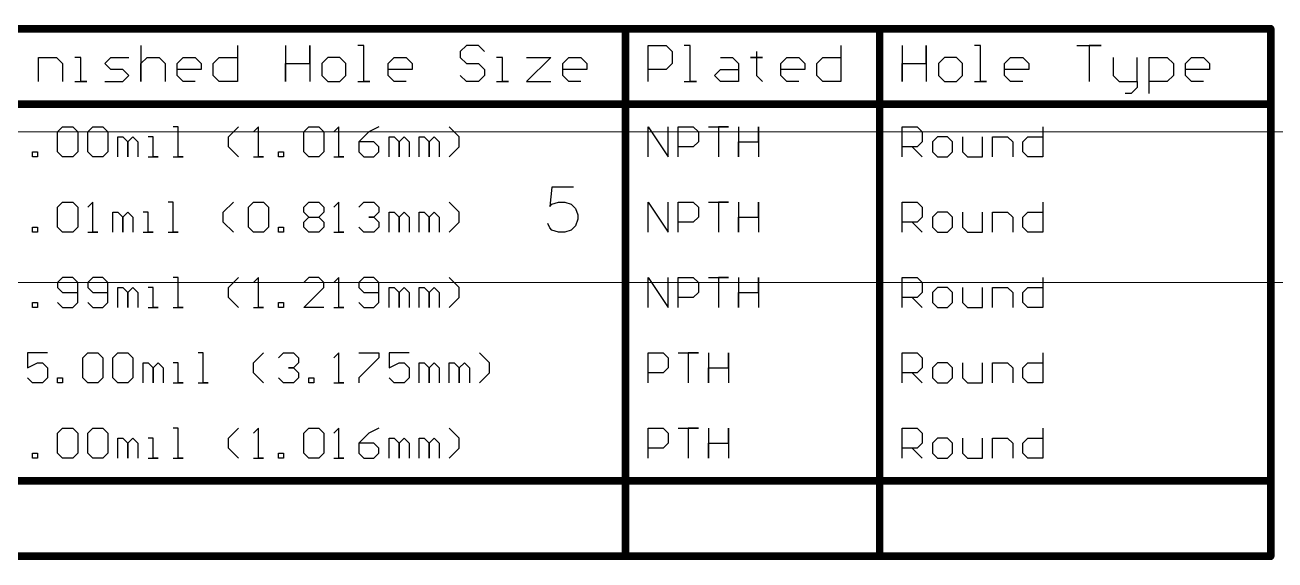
# Model space of a CAD drawing. Header units: millimetres. Extents: x 1.5 to 17.5, y 1 to 11.2.
# Drawn here: x 12.439 to 14.928, y 10.147 to 11.213 of the extents above; entities that cross this region are included whole.
import ezdxf

# ---------------------------------------------------------------- set-up
doc = ezdxf.new("R2010")
doc.units = ezdxf.units.MM
doc.header["$MEASUREMENT"] = 0
doc.layers.add('DrillDrawing', color=1, linetype='Continuous')
doc.layers.add('Mechanical16', color=56, linetype='Continuous')

msp = doc.modelspace()

# ---------------------------------------------------------------- linework, layer by layer
at = {"layer": 'DrillDrawing'}
for p, q in [((12.6703, 11.172), (12.6703, 11.1)), ((12.8622, 11.172), (12.8622, 11.1)), ((12.9582, 11.172), (12.9582, 11.1)), ((13.0062, 11.136), (13.0062, 11.172)), ((13.0062, 11.172), (13.0062, 11.1)), ((13.1141, 11.172), (13.1021, 11.172)), ((13.1141, 11.1), (13.1141, 11.172)), ((13.3181, 11.172), (13.3061, 11.16)), ((13.3061, 11.16), (13.3061, 11.148)), ((13.3421, 11.172), (13.3181, 11.172)), ((13.3541, 11.16), (13.3421, 11.172)), ((13.68, 11.1), (13.68, 11.172)), ((13.68, 11.172), (13.716, 11.172)), ((13.716, 11.172), (13.728, 11.16)), ((13.728, 11.16), (13.728, 11.136)), ((13.764, 11.172), (13.752, 11.172)), ((13.764, 11.1), (13.764, 11.172)), ((13.8959, 11.16), (13.8959, 11.148)), ((14.0639, 11.172), (14.0639, 11.1)), ((14.1859, 11.172), (14.1859, 11.1)), ((14.2339, 11.136), (14.2339, 11.172)), ((14.2339, 11.172), (14.2339, 11.1)), ((14.3418, 11.172), (14.3298, 11.172)), ((14.3418, 11.1), (14.3418, 11.172)), ((14.5338, 11.172), (14.5817, 11.172)), ((14.5817, 11.172), (14.5578, 11.172)), ((14.5578, 11.172), (14.5578, 11.1)), ((12.4664, 11.1), (12.4664, 11.148)), ((12.4664, 11.148), (12.5023, 11.148)), ((12.5023, 11.148), (12.5143, 11.136)), ((12.5143, 11.136), (12.5143, 11.1)), ((12.5503, 11.148), (12.5383, 11.148)), ((12.5503, 11.1), (12.5503, 11.148)), ((12.5983, 11.136), (12.6103, 11.148)), ((12.6103, 11.124), (12.5983, 11.136)), ((12.6103, 11.148), (12.6463, 11.148)), ((12.6703, 11.136), (12.6823, 11.148)), ((12.6703, 11.1), (12.6703, 11.136)), ((12.6823, 11.148), (12.7063, 11.148)), ((12.7063, 11.148), (12.7183, 11.136)), ((12.7183, 11.136), (12.7183, 11.1)), ((12.7423, 11.136), (12.7543, 11.148)), ((12.7423, 11.112), (12.7423, 11.136)), ((12.7543, 11.148), (12.7783, 11.148)), ((12.7783, 11.148), (12.7902, 11.136)), ((12.7902, 11.136), (12.7902, 11.124)), ((12.8142, 11.136), (12.8262, 11.148)), ((12.8142, 11.112), (12.8142, 11.136)), ((12.8262, 11.148), (12.8622, 11.148)), ((12.9582, 11.1), (12.9582, 11.136)), ((12.9582, 11.136), (13.0062, 11.136)), ((13.0422, 11.148), (13.0302, 11.136)), ((13.0302, 11.136), (13.0302, 11.112)), ((13.0662, 11.148), (13.0422, 11.148)), ((13.0782, 11.136), (13.0662, 11.148)), ((13.0782, 11.112), (13.0782, 11.136)), ((13.1621, 11.136), (13.1741, 11.148)), ((13.1621, 11.112), (13.1621, 11.136)), ((13.1741, 11.148), (13.1981, 11.148)), ((13.1981, 11.148), (13.2101, 11.136)), ((13.2101, 11.136), (13.2101, 11.124)), ((13.3061, 11.148), (13.3181, 11.136)), ((13.3181, 11.136), (13.3421, 11.136)), ((13.3421, 11.136), (13.3541, 11.124)), ((13.3901, 11.148), (13.3781, 11.148)), ((13.3901, 11.1), (13.3901, 11.148)), ((13.438, 11.148), (13.486, 11.148)), ((13.486, 11.148), (13.438, 11.1)), ((13.51, 11.136), (13.522, 11.148)), ((13.51, 11.112), (13.51, 11.136)), ((13.522, 11.148), (13.546, 11.148)), ((13.546, 11.148), (13.558, 11.136)), ((13.558, 11.136), (13.558, 11.124)), ((13.728, 11.136), (13.716, 11.124)), ((13.824, 11.148), (13.8479, 11.148)), ((13.8479, 11.148), (13.8599, 11.136)), ((13.8599, 11.136), (13.8599, 11.1)), ((13.8959, 11.148), (13.8839, 11.148)), ((13.8839, 11.148), (13.9079, 11.148)), ((13.9079, 11.148), (13.8959, 11.148)), ((13.8959, 11.148), (13.8959, 11.112)), ((13.9439, 11.136), (13.9559, 11.148)), ((13.9439, 11.112), (13.9439, 11.136)), ((13.9559, 11.148), (13.9799, 11.148)), ((13.9799, 11.148), (13.9919, 11.136)), ((13.9919, 11.136), (13.9919, 11.124)), ((14.0159, 11.136), (14.0279, 11.148)), ((14.0159, 11.112), (14.0159, 11.136)), ((14.0279, 11.148), (14.0639, 11.148)), ((14.1859, 11.1), (14.1859, 11.136)), ((14.1859, 11.136), (14.2339, 11.136)), ((14.2698, 11.148), (14.2579, 11.136)), ((14.2579, 11.136), (14.2579, 11.112)), ((14.2938, 11.148), (14.2698, 11.148)), ((14.3058, 11.136), (14.2938, 11.148)), ((14.3058, 11.112), (14.3058, 11.136)), ((14.3898, 11.136), (14.4018, 11.148)), ((14.3898, 11.112), (14.3898, 11.136)), ((14.4018, 11.148), (14.4258, 11.148)), ((14.4258, 11.148), (14.4378, 11.136)), ((14.4378, 11.136), (14.4378, 11.124)), ((14.6057, 11.148), (14.6057, 11.112)), ((14.6537, 11.1), (14.6537, 11.148)), ((14.6777, 11.076), (14.6777, 11.148)), ((14.6777, 11.148), (14.7137, 11.148)), ((14.7137, 11.148), (14.7257, 11.136)), ((14.7257, 11.136), (14.7257, 11.112)), ((14.7497, 11.136), (14.7617, 11.148)), ((14.7497, 11.112), (14.7497, 11.136)), ((14.7617, 11.148), (14.7857, 11.148)), ((14.7857, 11.148), (14.7977, 11.136)), ((14.7977, 11.136), (14.7977, 11.124)), ((12.5383, 11.1), (12.5623, 11.1)), ((12.5623, 11.1), (12.5503, 11.1)), ((12.5983, 11.1), (12.6343, 11.1)), ((12.6343, 11.124), (12.6103, 11.124)), ((12.6463, 11.112), (12.6343, 11.124)), ((12.6343, 11.1), (12.6463, 11.112)), ((12.7902, 11.124), (12.7423, 11.124)), ((12.7543, 11.1), (12.7423, 11.112)), ((12.7783, 11.1), (12.7543, 11.1)), ((12.8262, 11.1), (12.8142, 11.112)), ((12.8622, 11.1), (12.8262, 11.1)), ((13.0302, 11.112), (13.0422, 11.1)), ((13.0422, 11.1), (13.0662, 11.1)), ((13.0662, 11.1), (13.0782, 11.112)), ((13.1021, 11.1), (13.1261, 11.1)), ((13.1261, 11.1), (13.1141, 11.1)), ((13.2101, 11.124), (13.1621, 11.124)), ((13.1741, 11.1), (13.1621, 11.112)), ((13.1981, 11.1), (13.1741, 11.1)), ((13.3181, 11.1), (13.3061, 11.112)), ((13.3421, 11.1), (13.3181, 11.1)), ((13.3541, 11.112), (13.3421, 11.1)), ((13.3541, 11.124), (13.3541, 11.112)), ((13.3781, 11.1), (13.4021, 11.1)), ((13.4021, 11.1), (13.3901, 11.1)), ((13.438, 11.1), (13.486, 11.1)), ((13.558, 11.124), (13.51, 11.124)), ((13.522, 11.1), (13.51, 11.112)), ((13.546, 11.1), (13.522, 11.1)), ((13.716, 11.124), (13.68, 11.124)), ((13.752, 11.1), (13.776, 11.1)), ((13.776, 11.1), (13.764, 11.1)), ((13.812, 11.112), (13.824, 11.124)), ((13.824, 11.1), (13.812, 11.112)), ((13.824, 11.124), (13.8599, 11.124)), ((13.8599, 11.1), (13.824, 11.1)), ((13.8959, 11.112), (13.9079, 11.1)), ((13.9919, 11.124), (13.9439, 11.124)), ((13.9559, 11.1), (13.9439, 11.112)), ((13.9799, 11.1), (13.9559, 11.1)), ((14.0279, 11.1), (14.0159, 11.112)), ((14.0639, 11.1), (14.0279, 11.1)), ((14.2579, 11.112), (14.2698, 11.1)), ((14.2698, 11.1), (14.2938, 11.1)), ((14.2938, 11.1), (14.3058, 11.112)), ((14.3298, 11.1), (14.3538, 11.1)), ((14.3538, 11.1), (14.3418, 11.1)), ((14.4378, 11.124), (14.3898, 11.124)), ((14.4018, 11.1), (14.3898, 11.112)), ((14.4258, 11.1), (14.4018, 11.1)), ((14.6057, 11.112), (14.6177, 11.1)), ((14.6177, 11.1), (14.6537, 11.1)), ((14.6537, 11.1), (14.6537, 11.088)), ((14.7137, 11.1), (14.6777, 11.1)), ((14.7257, 11.112), (14.7137, 11.1)), ((14.7977, 11.124), (14.7497, 11.124)), ((14.7617, 11.1), (14.7497, 11.112)), ((14.7857, 11.1), (14.7617, 11.1)), ((14.6417, 11.076), (14.6297, 11.076)), ((14.6537, 11.088), (14.6417, 11.076)), ((12.5043, 11), (12.5143, 11.01)), ((12.5143, 11.01), (12.5343, 11.01)), ((12.5343, 11.01), (12.5443, 11)), ((12.5643, 11), (12.5743, 11.01)), ((12.5743, 11.01), (12.5943, 11.01)), ((12.5943, 11.01), (12.6043, 11)), ((12.7443, 11.01), (12.7343, 11.01)), ((12.7443, 10.95), (12.7443, 11.01)), ((12.8442, 10.99), (12.8642, 11.01)), ((12.9042, 11.01), (12.8942, 11)), ((12.9042, 10.95), (12.9042, 11.01)), ((12.9942, 11), (13.0042, 11.01)), ((13.0042, 11.01), (13.0242, 11.01)), ((13.0242, 11.01), (13.0342, 11)), ((13.0642, 11.01), (13.0542, 11)), ((13.0642, 10.95), (13.0642, 11.01)), ((13.1441, 11.01), (13.1241, 11)), ((13.3041, 10.99), (13.2841, 11.01)), ((13.68, 10.95), (13.68, 11.01)), ((13.68, 11.01), (13.72, 10.95)), ((13.72, 10.95), (13.72, 11.01)), ((13.74, 10.95), (13.74, 11.01)), ((13.74, 11.01), (13.77, 11.01)), ((13.77, 11.01), (13.78, 11)), ((13.8, 11.01), (13.8399, 11.01)), ((13.8399, 11.01), (13.82, 11.01)), ((13.82, 11.01), (13.82, 10.95)), ((13.8599, 11.01), (13.8599, 10.95)), ((13.8999, 10.98), (13.8999, 11.01)), ((13.8999, 11.01), (13.8999, 10.95)), ((14.1859, 10.95), (14.1859, 11.01)), ((14.1859, 11.01), (14.2159, 11.01)), ((14.2159, 11.01), (14.2259, 11)), ((14.4658, 11.01), (14.4658, 10.95)), ((12.5043, 10.96), (12.5043, 11)), ((12.5443, 11), (12.5443, 10.96)), ((12.5643, 10.96), (12.5643, 11)), ((12.6043, 11), (12.6043, 10.96)), ((12.6243, 10.95), (12.6243, 10.99)), ((12.6243, 10.99), (12.6343, 10.99)), ((12.6343, 10.99), (12.6443, 10.98)), ((12.6443, 10.98), (12.6543, 10.99)), ((12.6443, 10.98), (12.6443, 10.95)), ((12.6443, 10.95), (12.6443, 10.98)), ((12.6543, 10.99), (12.6643, 10.98)), ((12.6643, 10.98), (12.6643, 10.95)), ((12.6943, 10.99), (12.6843, 10.99)), ((12.6943, 10.95), (12.6943, 10.99)), ((12.8442, 10.97), (12.8442, 10.99)), ((12.9942, 10.96), (12.9942, 11)), ((13.0342, 11), (13.0342, 10.96)), ((13.1241, 11), (13.1041, 10.98)), ((13.1041, 10.98), (13.1041, 10.96)), ((13.1341, 10.98), (13.1041, 10.98)), ((13.1441, 10.97), (13.1341, 10.98)), ((13.1641, 10.95), (13.1641, 10.99)), ((13.1641, 10.99), (13.1741, 10.99)), ((13.1741, 10.99), (13.1841, 10.98)), ((13.1841, 10.98), (13.1941, 10.99)), ((13.1841, 10.98), (13.1841, 10.95)), ((13.1841, 10.95), (13.1841, 10.98)), ((13.1941, 10.99), (13.2041, 10.98)), ((13.2041, 10.98), (13.2041, 10.95)), ((13.2241, 10.95), (13.2241, 10.99)), ((13.2241, 10.99), (13.2341, 10.99)), ((13.2341, 10.99), (13.2441, 10.98)), ((13.2441, 10.98), (13.2541, 10.99)), ((13.2441, 10.98), (13.2441, 10.95)), ((13.2441, 10.95), (13.2441, 10.98)), ((13.2541, 10.99), (13.2641, 10.98)), ((13.2641, 10.98), (13.2641, 10.95)), ((13.3041, 10.97), (13.3041, 10.99)), ((13.78, 10.98), (13.77, 10.97)), ((13.78, 11), (13.78, 10.98)), ((13.8599, 10.95), (13.8599, 10.98)), ((13.8599, 10.98), (13.8999, 10.98)), ((14.2259, 10.98), (14.2159, 10.97)), ((14.2259, 11), (14.2259, 10.98)), ((14.2559, 10.99), (14.2459, 10.98)), ((14.2459, 10.98), (14.2459, 10.96)), ((14.2758, 10.99), (14.2559, 10.99)), ((14.2858, 10.98), (14.2758, 10.99)), ((14.2858, 10.96), (14.2858, 10.98)), ((14.3058, 10.99), (14.3058, 10.96)), ((14.3458, 10.95), (14.3458, 10.99)), ((14.3658, 10.95), (14.3658, 10.99)), ((14.3658, 10.99), (14.3958, 10.99)), ((14.3958, 10.99), (14.4058, 10.98)), ((14.4058, 10.98), (14.4058, 10.95)), ((14.4258, 10.98), (14.4358, 10.99)), ((14.4258, 10.96), (14.4258, 10.98)), ((14.4358, 10.99), (14.4658, 10.99)), ((12.4544, 10.95), (12.4544, 10.96)), ((12.4544, 10.96), (12.4644, 10.96)), ((12.4644, 10.96), (12.4644, 10.95)), ((12.5143, 10.95), (12.5043, 10.96)), ((12.5443, 10.96), (12.5343, 10.95)), ((12.5743, 10.95), (12.5643, 10.96)), ((12.6043, 10.96), (12.5943, 10.95)), ((12.8642, 10.95), (12.8442, 10.97)), ((12.9442, 10.95), (12.9442, 10.96)), ((12.9442, 10.96), (12.9542, 10.96)), ((12.9542, 10.96), (12.9542, 10.95)), ((13.0042, 10.95), (12.9942, 10.96)), ((13.0342, 10.96), (13.0242, 10.95)), ((13.1041, 10.96), (13.1141, 10.95)), ((13.1341, 10.95), (13.1441, 10.96)), ((13.1441, 10.96), (13.1441, 10.97)), ((13.2841, 10.95), (13.3041, 10.97)), ((13.77, 10.97), (13.74, 10.97)), ((14.2159, 10.97), (14.1859, 10.97)), ((14.2059, 10.97), (14.2259, 10.95)), ((14.2459, 10.96), (14.2559, 10.95)), ((14.2758, 10.95), (14.2858, 10.96)), ((14.3058, 10.96), (14.3158, 10.95)), ((14.4358, 10.95), (14.4258, 10.96)), ((12.4644, 10.95), (12.4544, 10.95)), ((12.5343, 10.95), (12.5143, 10.95)), ((12.5943, 10.95), (12.5743, 10.95)), ((12.6843, 10.95), (12.7043, 10.95)), ((12.7043, 10.95), (12.6943, 10.95)), ((12.7343, 10.95), (12.7543, 10.95)), ((12.7543, 10.95), (12.7443, 10.95)), ((12.8942, 10.95), (12.9142, 10.95)), ((12.9142, 10.95), (12.9042, 10.95)), ((12.9542, 10.95), (12.9442, 10.95)), ((13.0242, 10.95), (13.0042, 10.95)), ((13.0542, 10.95), (13.0742, 10.95)), ((13.0742, 10.95), (13.0642, 10.95)), ((13.1141, 10.95), (13.1341, 10.95)), ((14.2559, 10.95), (14.2758, 10.95)), ((14.3158, 10.95), (14.3458, 10.95)), ((14.4658, 10.95), (14.4358, 10.95)), ((12.5043, 10.85), (12.5143, 10.86)), ((12.5143, 10.86), (12.5343, 10.86)), ((12.5343, 10.86), (12.5443, 10.85)), ((12.5743, 10.86), (12.5643, 10.85)), ((12.5743, 10.8), (12.5743, 10.86)), ((12.7343, 10.86), (12.7243, 10.86)), ((12.7343, 10.8), (12.7343, 10.86)), ((12.8342, 10.84), (12.8542, 10.86)), ((12.8842, 10.85), (12.8942, 10.86)), ((12.8942, 10.86), (12.9142, 10.86)), ((12.9142, 10.86), (12.9242, 10.85)), ((12.9942, 10.85), (13.0042, 10.86)), ((13.0042, 10.86), (13.0242, 10.86)), ((13.0242, 10.86), (13.0342, 10.85)), ((13.0642, 10.86), (13.0542, 10.85)), ((13.0642, 10.8), (13.0642, 10.86)), ((13.1041, 10.85), (13.1141, 10.86)), ((13.1141, 10.86), (13.1341, 10.86)), ((13.1341, 10.86), (13.1441, 10.85)), ((13.3041, 10.84), (13.2841, 10.86)), ((13.68, 10.8), (13.68, 10.86)), ((13.68, 10.86), (13.72, 10.8)), ((13.72, 10.8), (13.72, 10.86)), ((13.74, 10.8), (13.74, 10.86)), ((13.74, 10.86), (13.77, 10.86)), ((13.77, 10.86), (13.78, 10.85)), ((13.8, 10.86), (13.8399, 10.86)), ((13.8399, 10.86), (13.82, 10.86)), ((13.82, 10.86), (13.82, 10.8)), ((13.8599, 10.86), (13.8599, 10.8)), ((13.8999, 10.83), (13.8999, 10.86)), ((13.8999, 10.86), (13.8999, 10.8)), ((14.1859, 10.8), (14.1859, 10.86)), ((14.1859, 10.86), (14.2159, 10.86)), ((14.2159, 10.86), (14.2259, 10.85)), ((14.4658, 10.86), (14.4658, 10.8)), ((12.5043, 10.81), (12.5043, 10.85)), ((12.5443, 10.85), (12.5443, 10.81)), ((12.6143, 10.8), (12.6143, 10.84)), ((12.6143, 10.84), (12.6243, 10.84)), ((12.6243, 10.84), (12.6343, 10.83)), ((12.6343, 10.83), (12.6443, 10.84)), ((12.6343, 10.83), (12.6343, 10.8)), ((12.6343, 10.8), (12.6343, 10.83)), ((12.6443, 10.84), (12.6543, 10.83)), ((12.6543, 10.83), (12.6543, 10.8)), ((12.6843, 10.84), (12.6743, 10.84)), ((12.6843, 10.8), (12.6843, 10.84)), ((12.8342, 10.82), (12.8342, 10.84)), ((12.8842, 10.81), (12.8842, 10.85)), ((12.9242, 10.85), (12.9242, 10.81)), ((12.9942, 10.84), (12.9942, 10.85)), ((13.0042, 10.83), (12.9942, 10.84)), ((12.9942, 10.82), (13.0042, 10.83)), ((13.0042, 10.83), (13.0242, 10.83)), ((13.0342, 10.84), (13.0242, 10.83)), ((13.0242, 10.83), (13.0342, 10.82)), ((13.0342, 10.85), (13.0342, 10.84)), ((13.1341, 10.83), (13.1241, 10.83)), ((13.1241, 10.83), (13.1341, 10.83)), ((13.1441, 10.84), (13.1341, 10.83)), ((13.1341, 10.83), (13.1441, 10.82)), ((13.1441, 10.85), (13.1441, 10.84)), ((13.1641, 10.8), (13.1641, 10.84)), ((13.1641, 10.84), (13.1741, 10.84)), ((13.1741, 10.84), (13.1841, 10.83)), ((13.1841, 10.83), (13.1941, 10.84)), ((13.1841, 10.83), (13.1841, 10.8)), ((13.1841, 10.8), (13.1841, 10.83)), ((13.1941, 10.84), (13.2041, 10.83)), ((13.2041, 10.83), (13.2041, 10.8)), ((13.2241, 10.8), (13.2241, 10.84)), ((13.2241, 10.84), (13.2341, 10.84)), ((13.2341, 10.84), (13.2441, 10.83)), ((13.2441, 10.83), (13.2541, 10.84)), ((13.2441, 10.83), (13.2441, 10.8)), ((13.2441, 10.8), (13.2441, 10.83)), ((13.2541, 10.84), (13.2641, 10.83)), ((13.2641, 10.83), (13.2641, 10.8)), ((13.3041, 10.82), (13.3041, 10.84)), ((13.78, 10.83), (13.77, 10.82)), ((13.78, 10.85), (13.78, 10.83)), ((13.8599, 10.8), (13.8599, 10.83)), ((13.8599, 10.83), (13.8999, 10.83)), ((14.2259, 10.83), (14.2159, 10.82)), ((14.2259, 10.85), (14.2259, 10.83)), ((14.2559, 10.84), (14.2459, 10.83)), ((14.2459, 10.83), (14.2459, 10.81)), ((14.2758, 10.84), (14.2559, 10.84)), ((14.2858, 10.83), (14.2758, 10.84)), ((14.2858, 10.81), (14.2858, 10.83)), ((14.3058, 10.84), (14.3058, 10.81)), ((14.3458, 10.8), (14.3458, 10.84)), ((14.3658, 10.8), (14.3658, 10.84)), ((14.3658, 10.84), (14.3958, 10.84)), ((14.3958, 10.84), (14.4058, 10.83)), ((14.4058, 10.83), (14.4058, 10.8)), ((14.4258, 10.83), (14.4358, 10.84)), ((14.4258, 10.81), (14.4258, 10.83)), ((14.4358, 10.84), (14.4658, 10.84)), ((12.4544, 10.8), (12.4544, 10.81)), ((12.4544, 10.81), (12.4644, 10.81)), ((12.4644, 10.81), (12.4644, 10.8)), ((12.5143, 10.8), (12.5043, 10.81)), ((12.5443, 10.81), (12.5343, 10.8)), ((12.8542, 10.8), (12.8342, 10.82)), ((12.8942, 10.8), (12.8842, 10.81)), ((12.9242, 10.81), (12.9142, 10.8)), ((12.9442, 10.8), (12.9442, 10.81)), ((12.9442, 10.81), (12.9542, 10.81)), ((12.9542, 10.81), (12.9542, 10.8)), ((12.9942, 10.81), (12.9942, 10.82)), ((13.0042, 10.8), (12.9942, 10.81)), ((13.0342, 10.81), (13.0242, 10.8)), ((13.0342, 10.82), (13.0342, 10.81)), ((13.1141, 10.8), (13.1041, 10.81)), ((13.1441, 10.81), (13.1341, 10.8)), ((13.1441, 10.82), (13.1441, 10.81)), ((13.2841, 10.8), (13.3041, 10.82)), ((13.77, 10.82), (13.74, 10.82)), ((14.2159, 10.82), (14.1859, 10.82)), ((14.2059, 10.82), (14.2259, 10.8)), ((14.2459, 10.81), (14.2559, 10.8)), ((14.2758, 10.8), (14.2858, 10.81)), ((14.3058, 10.81), (14.3158, 10.8)), ((14.4358, 10.8), (14.4258, 10.81)), ((12.4644, 10.8), (12.4544, 10.8)), ((12.5343, 10.8), (12.5143, 10.8)), ((12.5643, 10.8), (12.5843, 10.8)), ((12.5843, 10.8), (12.5743, 10.8)), ((12.6743, 10.8), (12.6943, 10.8)), ((12.6943, 10.8), (12.6843, 10.8)), ((12.7243, 10.8), (12.7443, 10.8)), ((12.7443, 10.8), (12.7343, 10.8)), ((12.9142, 10.8), (12.8942, 10.8)), ((12.9542, 10.8), (12.9442, 10.8)), ((13.0242, 10.8), (13.0042, 10.8)), ((13.0542, 10.8), (13.0742, 10.8)), ((13.0742, 10.8), (13.0642, 10.8)), ((13.1341, 10.8), (13.1141, 10.8)), ((14.2559, 10.8), (14.2758, 10.8)), ((14.3158, 10.8), (14.3458, 10.8)), ((14.4658, 10.8), (14.4358, 10.8)), ((12.5143, 10.71), (12.5043, 10.7)), ((12.5343, 10.71), (12.5143, 10.71)), ((12.5443, 10.7), (12.5343, 10.71)), ((12.5743, 10.71), (12.5643, 10.7)), ((12.5943, 10.71), (12.5743, 10.71)), ((12.6043, 10.7), (12.5943, 10.71)), ((12.7443, 10.71), (12.7343, 10.71)), ((12.7443, 10.65), (12.7443, 10.71)), ((12.8442, 10.69), (12.8642, 10.71)), ((12.9042, 10.71), (12.8942, 10.7)), ((12.9042, 10.65), (12.9042, 10.71)), ((13.0042, 10.71), (12.9942, 10.7)), ((13.0242, 10.71), (13.0042, 10.71)), ((13.0342, 10.7), (13.0242, 10.71)), ((13.0642, 10.71), (13.0542, 10.7)), ((13.0642, 10.65), (13.0642, 10.71)), ((13.1141, 10.71), (13.1041, 10.7)), ((13.1341, 10.71), (13.1141, 10.71)), ((13.1441, 10.7), (13.1341, 10.71)), ((13.3041, 10.69), (13.2841, 10.71)), ((13.68, 10.65), (13.68, 10.71)), ((13.68, 10.71), (13.72, 10.65)), ((13.72, 10.65), (13.72, 10.71)), ((13.74, 10.65), (13.74, 10.71)), ((13.74, 10.71), (13.77, 10.71)), ((13.77, 10.71), (13.78, 10.7)), ((13.8, 10.71), (13.8399, 10.71)), ((13.8399, 10.71), (13.82, 10.71)), ((13.82, 10.71), (13.82, 10.65)), ((13.8599, 10.71), (13.8599, 10.65)), ((13.8999, 10.68), (13.8999, 10.71)), ((13.8999, 10.71), (13.8999, 10.65)), ((14.1859, 10.65), (14.1859, 10.71)), ((14.1859, 10.71), (14.2159, 10.71)), ((14.2159, 10.71), (14.2259, 10.7)), ((14.4658, 10.71), (14.4658, 10.65)), ((12.5043, 10.7), (12.5043, 10.69)), ((12.5043, 10.69), (12.5143, 10.68)), ((12.5143, 10.68), (12.5443, 10.68)), ((12.5443, 10.66), (12.5443, 10.7)), ((12.5643, 10.7), (12.5643, 10.69)), ((12.5643, 10.69), (12.5743, 10.68)), ((12.5743, 10.68), (12.6043, 10.68)), ((12.6043, 10.66), (12.6043, 10.7)), ((12.6243, 10.65), (12.6243, 10.69)), ((12.6243, 10.69), (12.6343, 10.69)), ((12.6343, 10.69), (12.6443, 10.68)), ((12.6443, 10.68), (12.6543, 10.69)), ((12.6443, 10.68), (12.6443, 10.65)), ((12.6443, 10.65), (12.6443, 10.68)), ((12.6543, 10.69), (12.6643, 10.68)), ((12.6643, 10.68), (12.6643, 10.65)), ((12.6943, 10.69), (12.6843, 10.69)), ((12.6943, 10.65), (12.6943, 10.69)), ((12.8442, 10.67), (12.8442, 10.69)), ((12.9942, 10.65), (13.0342, 10.69)), ((13.0342, 10.69), (13.0342, 10.7)), ((13.1041, 10.7), (13.1041, 10.69)), ((13.1041, 10.69), (13.1141, 10.68)), ((13.1141, 10.68), (13.1441, 10.68)), ((13.1441, 10.66), (13.1441, 10.7)), ((13.1641, 10.65), (13.1641, 10.69)), ((13.1641, 10.69), (13.1741, 10.69)), ((13.1741, 10.69), (13.1841, 10.68)), ((13.1841, 10.68), (13.1941, 10.69)), ((13.1841, 10.68), (13.1841, 10.65)), ((13.1841, 10.65), (13.1841, 10.68)), ((13.1941, 10.69), (13.2041, 10.68)), ((13.2041, 10.68), (13.2041, 10.65)), ((13.2241, 10.65), (13.2241, 10.69)), ((13.2241, 10.69), (13.2341, 10.69)), ((13.2341, 10.69), (13.2441, 10.68)), ((13.2441, 10.68), (13.2541, 10.69)), ((13.2441, 10.68), (13.2441, 10.65)), ((13.2441, 10.65), (13.2441, 10.68)), ((13.2541, 10.69), (13.2641, 10.68)), ((13.2641, 10.68), (13.2641, 10.65)), ((13.3041, 10.67), (13.3041, 10.69)), ((13.78, 10.68), (13.77, 10.67)), ((13.78, 10.7), (13.78, 10.68)), ((13.8599, 10.65), (13.8599, 10.68)), ((13.8599, 10.68), (13.8999, 10.68)), ((14.2259, 10.68), (14.2159, 10.67)), ((14.2259, 10.7), (14.2259, 10.68)), ((14.2559, 10.69), (14.2459, 10.68)), ((14.2459, 10.68), (14.2459, 10.66)), ((14.2758, 10.69), (14.2559, 10.69)), ((14.2858, 10.68), (14.2758, 10.69)), ((14.2858, 10.66), (14.2858, 10.68)), ((14.3058, 10.69), (14.3058, 10.66)), ((14.3458, 10.65), (14.3458, 10.69)), ((14.3658, 10.65), (14.3658, 10.69)), ((14.3658, 10.69), (14.3958, 10.69)), ((14.3958, 10.69), (14.4058, 10.68)), ((14.4058, 10.68), (14.4058, 10.65)), ((14.4258, 10.68), (14.4358, 10.69)), ((14.4258, 10.66), (14.4258, 10.68)), ((14.4358, 10.69), (14.4658, 10.69)), ((12.4544, 10.65), (12.4544, 10.66)), ((12.4544, 10.66), (12.4644, 10.66)), ((12.4644, 10.66), (12.4644, 10.65)), ((12.5043, 10.66), (12.5143, 10.65)), ((12.5343, 10.65), (12.5443, 10.66)), ((12.5643, 10.66), (12.5743, 10.65)), ((12.5943, 10.65), (12.6043, 10.66)), ((12.8642, 10.65), (12.8442, 10.67)), ((12.9442, 10.65), (12.9442, 10.66)), ((12.9442, 10.66), (12.9542, 10.66)), ((12.9542, 10.66), (12.9542, 10.65)), ((13.1041, 10.66), (13.1141, 10.65)), ((13.1341, 10.65), (13.1441, 10.66)), ((13.2841, 10.65), (13.3041, 10.67)), ((13.77, 10.67), (13.74, 10.67)), ((14.2159, 10.67), (14.1859, 10.67)), ((14.2059, 10.67), (14.2259, 10.65)), ((14.2459, 10.66), (14.2559, 10.65)), ((14.2758, 10.65), (14.2858, 10.66)), ((14.3058, 10.66), (14.3158, 10.65)), ((14.4358, 10.65), (14.4258, 10.66)), ((12.4644, 10.65), (12.4544, 10.65)), ((12.5143, 10.65), (12.5343, 10.65)), ((12.5743, 10.65), (12.5943, 10.65)), ((12.6843, 10.65), (12.7043, 10.65)), ((12.7043, 10.65), (12.6943, 10.65)), ((12.7343, 10.65), (12.7543, 10.65)), ((12.7543, 10.65), (12.7443, 10.65)), ((12.8942, 10.65), (12.9142, 10.65)), ((12.9142, 10.65), (12.9042, 10.65)), ((12.9542, 10.65), (12.9442, 10.65)), ((13.0342, 10.65), (12.9942, 10.65)), ((13.0542, 10.65), (13.0742, 10.65)), ((13.0742, 10.65), (13.0642, 10.65)), ((13.1141, 10.65), (13.1341, 10.65)), ((14.2559, 10.65), (14.2758, 10.65)), ((14.3158, 10.65), (14.3458, 10.65)), ((14.4658, 10.65), (14.4358, 10.65)), ((12.4843, 10.56), (12.4444, 10.56)), ((12.4444, 10.56), (12.4444, 10.53)), ((12.5543, 10.55), (12.5643, 10.56)), ((12.5643, 10.56), (12.5843, 10.56)), ((12.5843, 10.56), (12.5943, 10.55)), ((12.6143, 10.55), (12.6243, 10.56)), ((12.6243, 10.56), (12.6443, 10.56)), ((12.6443, 10.56), (12.6543, 10.55)), ((12.7942, 10.56), (12.7843, 10.56)), ((12.7942, 10.5), (12.7942, 10.56)), ((12.8942, 10.54), (12.9142, 10.56)), ((12.9442, 10.55), (12.9542, 10.56)), ((12.9542, 10.56), (12.9742, 10.56)), ((12.9742, 10.56), (12.9842, 10.55)), ((13.0642, 10.56), (13.0542, 10.55)), ((13.0642, 10.5), (13.0642, 10.56)), ((13.1041, 10.56), (13.1441, 10.56)), ((13.1441, 10.56), (13.1441, 10.55)), ((13.2041, 10.56), (13.1641, 10.56)), ((13.1641, 10.56), (13.1641, 10.53)), ((13.3641, 10.54), (13.3441, 10.56)), ((13.68, 10.5), (13.68, 10.56)), ((13.68, 10.56), (13.71, 10.56)), ((13.71, 10.56), (13.72, 10.55)), ((13.74, 10.56), (13.78, 10.56)), ((13.78, 10.56), (13.76, 10.56)), ((13.76, 10.56), (13.76, 10.5)), ((13.8, 10.56), (13.8, 10.5)), ((13.8399, 10.53), (13.8399, 10.56)), ((13.8399, 10.56), (13.8399, 10.5)), ((14.1859, 10.5), (14.1859, 10.56)), ((14.1859, 10.56), (14.2159, 10.56)), ((14.2159, 10.56), (14.2259, 10.55)), ((14.4658, 10.56), (14.4658, 10.5)), ((12.4444, 10.53), (12.4644, 10.54)), ((12.4644, 10.54), (12.4744, 10.54)), ((12.4744, 10.54), (12.4843, 10.53)), ((12.4843, 10.53), (12.4843, 10.51)), ((12.5543, 10.51), (12.5543, 10.55)), ((12.5943, 10.55), (12.5943, 10.51)), ((12.6143, 10.51), (12.6143, 10.55)), ((12.6543, 10.55), (12.6543, 10.51)), ((12.6743, 10.5), (12.6743, 10.54)), ((12.6743, 10.54), (12.6843, 10.54)), ((12.6843, 10.54), (12.6943, 10.53)), ((12.6943, 10.53), (12.7043, 10.54)), ((12.6943, 10.53), (12.6943, 10.5)), ((12.6943, 10.5), (12.6943, 10.53)), ((12.7043, 10.54), (12.7143, 10.53)), ((12.7143, 10.53), (12.7143, 10.5)), ((12.7443, 10.54), (12.7343, 10.54)), ((12.7443, 10.5), (12.7443, 10.54)), ((12.8942, 10.52), (12.8942, 10.54)), ((12.9742, 10.53), (12.9642, 10.53)), ((12.9642, 10.53), (12.9742, 10.53)), ((12.9842, 10.54), (12.9742, 10.53)), ((12.9742, 10.53), (12.9842, 10.52)), ((12.9842, 10.55), (12.9842, 10.54)), ((13.1441, 10.55), (13.1041, 10.51)), ((13.1641, 10.53), (13.1841, 10.54)), ((13.1841, 10.54), (13.1941, 10.54)), ((13.1941, 10.54), (13.2041, 10.53)), ((13.2041, 10.53), (13.2041, 10.51)), ((13.2241, 10.5), (13.2241, 10.54)), ((13.2241, 10.54), (13.2341, 10.54)), ((13.2341, 10.54), (13.2441, 10.53)), ((13.2441, 10.53), (13.2541, 10.54)), ((13.2441, 10.53), (13.2441, 10.5)), ((13.2441, 10.5), (13.2441, 10.53)), ((13.2541, 10.54), (13.2641, 10.53)), ((13.2641, 10.53), (13.2641, 10.5)), ((13.2841, 10.5), (13.2841, 10.54)), ((13.2841, 10.54), (13.2941, 10.54)), ((13.2941, 10.54), (13.3041, 10.53)), ((13.3041, 10.53), (13.3141, 10.54)), ((13.3041, 10.53), (13.3041, 10.5)), ((13.3041, 10.5), (13.3041, 10.53)), ((13.3141, 10.54), (13.3241, 10.53)), ((13.3241, 10.53), (13.3241, 10.5)), ((13.3641, 10.52), (13.3641, 10.54)), ((13.72, 10.53), (13.71, 10.52)), ((13.72, 10.55), (13.72, 10.53)), ((13.8, 10.5), (13.8, 10.53)), ((13.8, 10.53), (13.8399, 10.53)), ((14.2259, 10.53), (14.2159, 10.52)), ((14.2259, 10.55), (14.2259, 10.53)), ((14.2559, 10.54), (14.2459, 10.53)), ((14.2459, 10.53), (14.2459, 10.51)), ((14.2758, 10.54), (14.2559, 10.54)), ((14.2858, 10.53), (14.2758, 10.54)), ((14.2858, 10.51), (14.2858, 10.53)), ((14.3058, 10.54), (14.3058, 10.51)), ((14.3458, 10.5), (14.3458, 10.54)), ((14.3658, 10.5), (14.3658, 10.54)), ((14.3658, 10.54), (14.3958, 10.54)), ((14.3958, 10.54), (14.4058, 10.53)), ((14.4058, 10.53), (14.4058, 10.5)), ((14.4258, 10.53), (14.4358, 10.54)), ((14.4258, 10.51), (14.4258, 10.53)), ((14.4358, 10.54), (14.4658, 10.54)), ((12.4544, 10.5), (12.4444, 10.51)), ((12.4843, 10.51), (12.4744, 10.5)), ((12.5043, 10.5), (12.5043, 10.51)), ((12.5043, 10.51), (12.5143, 10.51)), ((12.5143, 10.51), (12.5143, 10.5)), ((12.5643, 10.5), (12.5543, 10.51)), ((12.5943, 10.51), (12.5843, 10.5)), ((12.6243, 10.5), (12.6143, 10.51)), ((12.6543, 10.51), (12.6443, 10.5)), ((12.9142, 10.5), (12.8942, 10.52)), ((12.9542, 10.5), (12.9442, 10.51)), ((12.9842, 10.51), (12.9742, 10.5)), ((12.9842, 10.52), (12.9842, 10.51)), ((13.0042, 10.5), (13.0042, 10.51)), ((13.0042, 10.51), (13.0142, 10.51)), ((13.0142, 10.51), (13.0142, 10.5)), ((13.1041, 10.51), (13.1041, 10.5)), ((13.1741, 10.5), (13.1641, 10.51)), ((13.2041, 10.51), (13.1941, 10.5)), ((13.3441, 10.5), (13.3641, 10.52)), ((13.71, 10.52), (13.68, 10.52)), ((14.2159, 10.52), (14.1859, 10.52)), ((14.2059, 10.52), (14.2259, 10.5)), ((14.2459, 10.51), (14.2559, 10.5)), ((14.2758, 10.5), (14.2858, 10.51)), ((14.3058, 10.51), (14.3158, 10.5)), ((14.4358, 10.5), (14.4258, 10.51)), ((12.4744, 10.5), (12.4544, 10.5)), ((12.5143, 10.5), (12.5043, 10.5)), ((12.5843, 10.5), (12.5643, 10.5)), ((12.6443, 10.5), (12.6243, 10.5)), ((12.7343, 10.5), (12.7543, 10.5)), ((12.7543, 10.5), (12.7443, 10.5)), ((12.7843, 10.5), (12.8042, 10.5)), ((12.8042, 10.5), (12.7942, 10.5)), ((12.9742, 10.5), (12.9542, 10.5)), ((13.0142, 10.5), (13.0042, 10.5)), ((13.0542, 10.5), (13.0742, 10.5)), ((13.0742, 10.5), (13.0642, 10.5)), ((13.1941, 10.5), (13.1741, 10.5)), ((14.2559, 10.5), (14.2758, 10.5)), ((14.3158, 10.5), (14.3458, 10.5)), ((14.4658, 10.5), (14.4358, 10.5)), ((12.5043, 10.4), (12.5143, 10.41)), ((12.5143, 10.41), (12.5343, 10.41)), ((12.5343, 10.41), (12.5443, 10.4)), ((12.5643, 10.4), (12.5743, 10.41)), ((12.5743, 10.41), (12.5943, 10.41)), ((12.5943, 10.41), (12.6043, 10.4)), ((12.7443, 10.41), (12.7343, 10.41)), ((12.7443, 10.35), (12.7443, 10.41)), ((12.8442, 10.39), (12.8642, 10.41)), ((12.9042, 10.41), (12.8942, 10.4)), ((12.9042, 10.35), (12.9042, 10.41)), ((12.9942, 10.4), (13.0042, 10.41)), ((13.0042, 10.41), (13.0242, 10.41)), ((13.0242, 10.41), (13.0342, 10.4)), ((13.0642, 10.41), (13.0542, 10.4)), ((13.0642, 10.35), (13.0642, 10.41)), ((13.1441, 10.41), (13.1241, 10.4)), ((13.3041, 10.39), (13.2841, 10.41)), ((13.68, 10.35), (13.68, 10.41)), ((13.68, 10.41), (13.71, 10.41)), ((13.71, 10.41), (13.72, 10.4)), ((13.74, 10.41), (13.78, 10.41)), ((13.78, 10.41), (13.76, 10.41)), ((13.76, 10.41), (13.76, 10.35)), ((13.8, 10.41), (13.8, 10.35)), ((13.8399, 10.38), (13.8399, 10.41)), ((13.8399, 10.41), (13.8399, 10.35)), ((14.1859, 10.35), (14.1859, 10.41)), ((14.1859, 10.41), (14.2159, 10.41)), ((14.2159, 10.41), (14.2259, 10.4)), ((14.4658, 10.41), (14.4658, 10.35)), ((12.5043, 10.36), (12.5043, 10.4)), ((12.5443, 10.4), (12.5443, 10.36)), ((12.5643, 10.36), (12.5643, 10.4)), ((12.6043, 10.4), (12.6043, 10.36)), ((12.6243, 10.35), (12.6243, 10.39)), ((12.6243, 10.39), (12.6343, 10.39)), ((12.6343, 10.39), (12.6443, 10.38)), ((12.6443, 10.38), (12.6543, 10.39)), ((12.6443, 10.38), (12.6443, 10.35)), ((12.6443, 10.35), (12.6443, 10.38)), ((12.6543, 10.39), (12.6643, 10.38)), ((12.6643, 10.38), (12.6643, 10.35)), ((12.6943, 10.39), (12.6843, 10.39)), ((12.6943, 10.35), (12.6943, 10.39)), ((12.8442, 10.37), (12.8442, 10.39)), ((12.9942, 10.36), (12.9942, 10.4)), ((13.0342, 10.4), (13.0342, 10.36)), ((13.1241, 10.4), (13.1041, 10.38)), ((13.1041, 10.38), (13.1041, 10.36)), ((13.1341, 10.38), (13.1041, 10.38)), ((13.1441, 10.37), (13.1341, 10.38)), ((13.1641, 10.35), (13.1641, 10.39)), ((13.1641, 10.39), (13.1741, 10.39)), ((13.1741, 10.39), (13.1841, 10.38)), ((13.1841, 10.38), (13.1941, 10.39)), ((13.1841, 10.38), (13.1841, 10.35)), ((13.1841, 10.35), (13.1841, 10.38)), ((13.1941, 10.39), (13.2041, 10.38)), ((13.2041, 10.38), (13.2041, 10.35)), ((13.2241, 10.35), (13.2241, 10.39)), ((13.2241, 10.39), (13.2341, 10.39)), ((13.2341, 10.39), (13.2441, 10.38)), ((13.2441, 10.38), (13.2541, 10.39)), ((13.2441, 10.38), (13.2441, 10.35)), ((13.2441, 10.35), (13.2441, 10.38)), ((13.2541, 10.39), (13.2641, 10.38)), ((13.2641, 10.38), (13.2641, 10.35)), ((13.3041, 10.37), (13.3041, 10.39)), ((13.72, 10.38), (13.71, 10.37)), ((13.72, 10.4), (13.72, 10.38)), ((13.8, 10.35), (13.8, 10.38)), ((13.8, 10.38), (13.8399, 10.38)), ((14.2259, 10.38), (14.2159, 10.37)), ((14.2259, 10.4), (14.2259, 10.38)), ((14.2559, 10.39), (14.2459, 10.38)), ((14.2459, 10.38), (14.2459, 10.36)), ((14.2758, 10.39), (14.2559, 10.39)), ((14.2858, 10.38), (14.2758, 10.39)), ((14.2858, 10.36), (14.2858, 10.38)), ((14.3058, 10.39), (14.3058, 10.36)), ((14.3458, 10.35), (14.3458, 10.39)), ((14.3658, 10.35), (14.3658, 10.39)), ((14.3658, 10.39), (14.3958, 10.39)), ((14.3958, 10.39), (14.4058, 10.38)), ((14.4058, 10.38), (14.4058, 10.35)), ((14.4258, 10.38), (14.4358, 10.39)), ((14.4258, 10.36), (14.4258, 10.38)), ((14.4358, 10.39), (14.4658, 10.39)), ((12.4544, 10.35), (12.4544, 10.36)), ((12.4544, 10.36), (12.4644, 10.36)), ((12.4644, 10.36), (12.4644, 10.35)), ((12.5143, 10.35), (12.5043, 10.36)), ((12.5443, 10.36), (12.5343, 10.35)), ((12.5743, 10.35), (12.5643, 10.36)), ((12.6043, 10.36), (12.5943, 10.35)), ((12.8642, 10.35), (12.8442, 10.37)), ((12.9442, 10.35), (12.9442, 10.36)), ((12.9442, 10.36), (12.9542, 10.36)), ((12.9542, 10.36), (12.9542, 10.35)), ((13.0042, 10.35), (12.9942, 10.36)), ((13.0342, 10.36), (13.0242, 10.35)), ((13.1041, 10.36), (13.1141, 10.35)), ((13.1341, 10.35), (13.1441, 10.36)), ((13.1441, 10.36), (13.1441, 10.37)), ((13.2841, 10.35), (13.3041, 10.37)), ((13.71, 10.37), (13.68, 10.37)), ((14.2159, 10.37), (14.1859, 10.37)), ((14.2059, 10.37), (14.2259, 10.35)), ((14.2459, 10.36), (14.2559, 10.35)), ((14.2758, 10.35), (14.2858, 10.36)), ((14.3058, 10.36), (14.3158, 10.35)), ((14.4358, 10.35), (14.4258, 10.36)), ((12.4644, 10.35), (12.4544, 10.35)), ((12.5343, 10.35), (12.5143, 10.35)), ((12.5943, 10.35), (12.5743, 10.35)), ((12.6843, 10.35), (12.7043, 10.35)), ((12.7043, 10.35), (12.6943, 10.35)), ((12.7343, 10.35), (12.7543, 10.35)), ((12.7543, 10.35), (12.7443, 10.35)), ((12.8942, 10.35), (12.9142, 10.35)), ((12.9142, 10.35), (12.9042, 10.35)), ((12.9542, 10.35), (12.9442, 10.35)), ((13.0242, 10.35), (13.0042, 10.35)), ((13.0542, 10.35), (13.0742, 10.35)), ((13.0742, 10.35), (13.0642, 10.35)), ((13.1141, 10.35), (13.1341, 10.35)), ((14.2559, 10.35), (14.2758, 10.35)), ((14.3158, 10.35), (14.3458, 10.35)), ((14.4658, 10.35), (14.4358, 10.35))]:
    msp.add_line(p, q, dxfattribs=at)
at = {"layer": 'DrillDrawing', "const_width": 0.015}
for points in [[(11.0407, 11.205), (14.9197, 11.205)], [(13.635, 10.155), (13.635, 11.205)], [(14.1409, 10.155), (14.1409, 11.205)], [(14.9197, 10.155), (14.9197, 11.205)], [(11.0407, 11.055), (14.9197, 11.055)], [(11.0407, 10.305), (14.9197, 10.305)], [(11.0407, 10.155), (14.9197, 10.155)]]:
    msp.add_lwpolyline(points, dxfattribs=at)
at = {"layer": 'DrillDrawing', "const_width": 0.0075}
for points in [[(13.6312, 11.205, 1), (13.6387, 11.205, 1)], [(14.1371, 11.205, 1), (14.1446, 11.205, 1)], [(14.9159, 11.205, 1), (14.9234, 11.205, 1)], [(14.9159, 11.205, 1), (14.9234, 11.205, 1)], [(14.9159, 11.055, 1), (14.9234, 11.055, 1)], [(14.9159, 10.305, 1), (14.9234, 10.305, 1)], [(13.6312, 10.155, 1), (13.6387, 10.155, 1)], [(14.1371, 10.155, 1), (14.1446, 10.155, 1)], [(14.9159, 10.155, 1), (14.9234, 10.155, 1)], [(14.9159, 10.155, 1), (14.9234, 10.155, 1)]]:
    msp.add_lwpolyline(points, format="xyb", close=True, dxfattribs=at)
at = {"layer": 'Mechanical16'}
for p, q in [((13.4886, 10.89), (13.4843, 10.8514)), ((13.5314, 10.89), (13.4886, 10.89)), ((13.4843, 10.8514), (13.4886, 10.8557)), ((13.4886, 10.8557), (13.5014, 10.86)), ((13.5014, 10.86), (13.5143, 10.86)), ((13.5143, 10.86), (13.5271, 10.8557)), ((13.5271, 10.8557), (13.5357, 10.8471)), ((13.5357, 10.8471), (13.54, 10.8343)), ((13.54, 10.8343), (13.54, 10.8257)), ((13.4843, 10.8086), (13.48, 10.8171)), ((13.4886, 10.8043), (13.4843, 10.8086)), ((13.5014, 10.8), (13.4886, 10.8043)), ((13.5271, 10.8043), (13.5143, 10.8)), ((13.5357, 10.8129), (13.5271, 10.8043)), ((13.54, 10.8257), (13.5357, 10.8129)), ((13.5143, 10.8), (13.5014, 10.8))]:
    msp.add_line(p, q, dxfattribs=at)
at = {"layer": 'Mechanical16', "const_width": 0.002}
for points in [[(1.5, 11), (17.5, 11)], [(1.8, 10.7), (17.2, 10.7)]]:
    msp.add_lwpolyline(points, dxfattribs=at)

doc.saveas('drawing.dxf')
